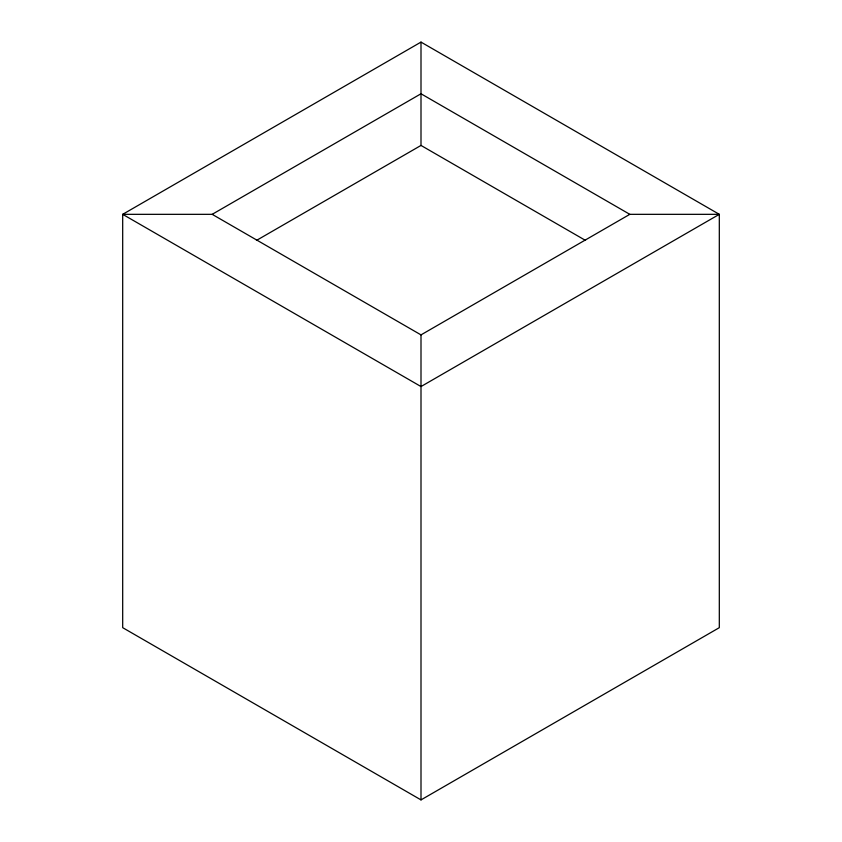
<?xml version="1.0" encoding="UTF-8"?>
<svg xmlns="http://www.w3.org/2000/svg" width="842" height="842" viewBox="0 0 842 842"><rect width="100%" height="100%" fill="white"/><g stroke="black" fill="none" stroke-linecap="round" stroke-linejoin="round"><path stroke-width="1.26" d="M421 42.1L122.69 214.331L122.69 627.669L421 799.9L719.31 627.669L719.31 214.331L421 42.1L421 145.434L585.558 240.444M212.184 214.331L421 93.767L629.816 214.331L719.31 214.331L421 386.552L122.69 214.331L212.184 214.331L421 334.884L629.816 214.331M256.442 240.444L421 145.434M421 334.884L421 799.9"/></g></svg>
